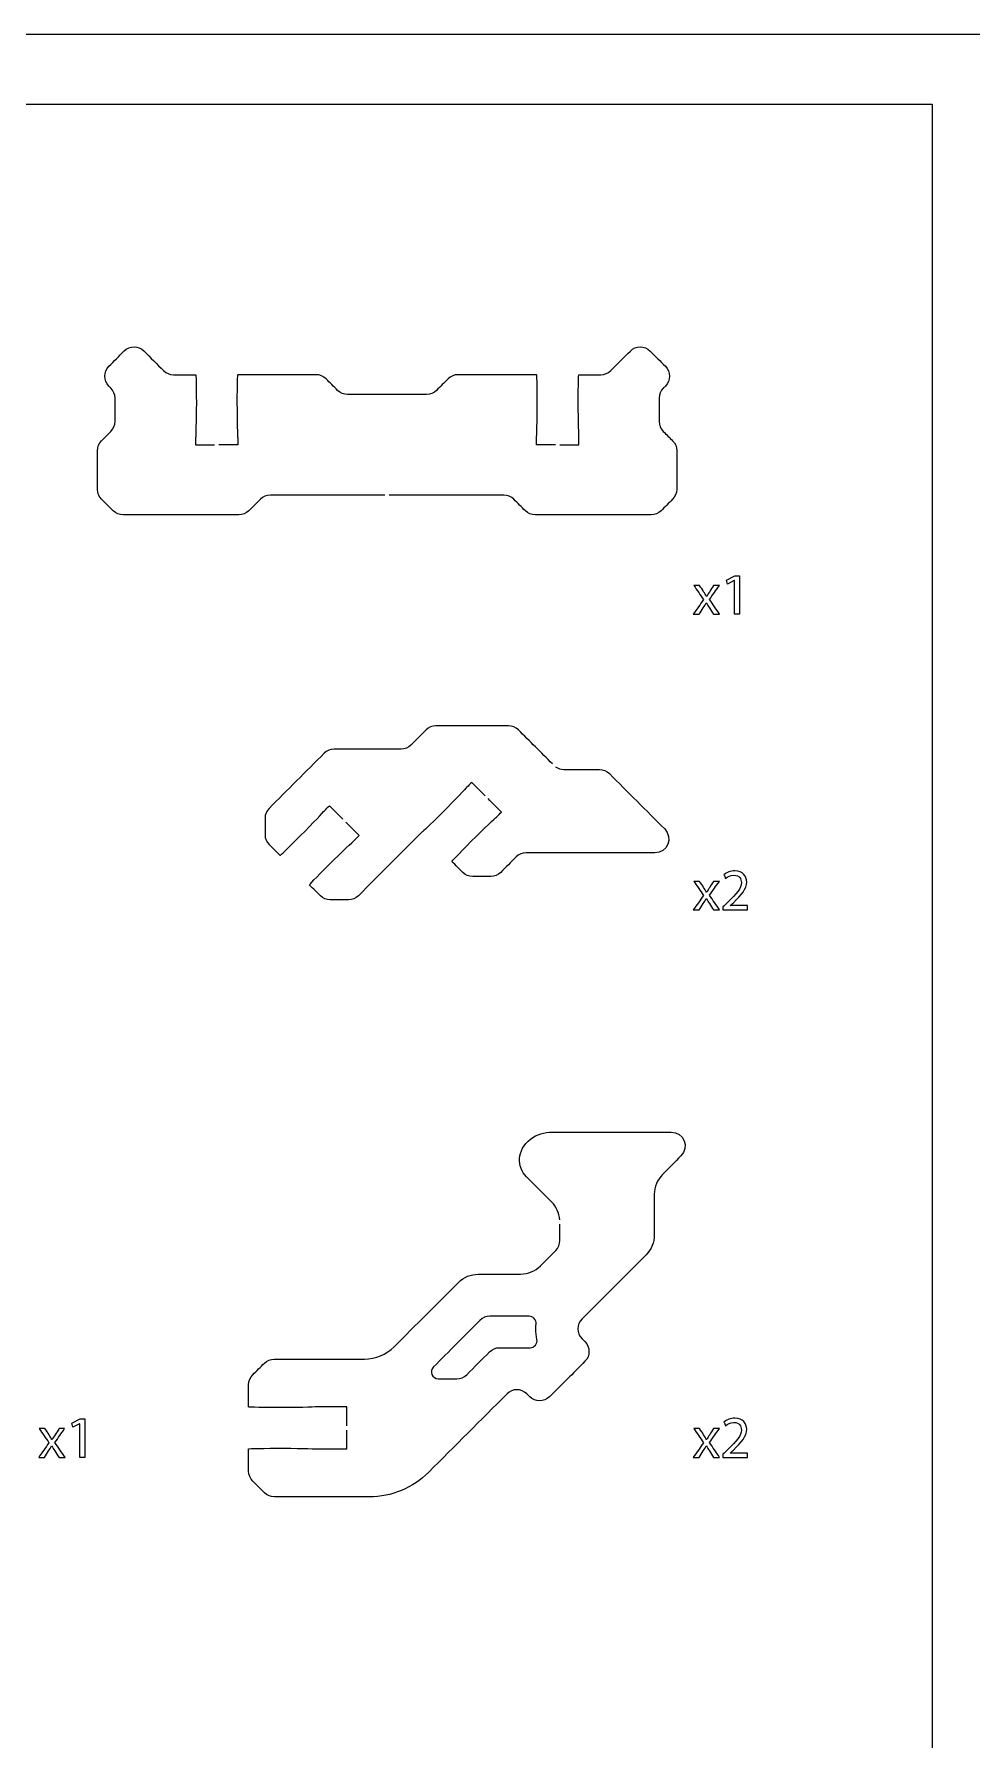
# Model space of a CAD drawing. Extents: x 0 to 395, y 205 to 450.
# Drawn here: x 208.2 to 275.1, y 328.3 to 450 of the extents above; entities that cross this region are included whole.
import ezdxf

# ---------------------------------------------------------------- set-up
doc = ezdxf.new("R2010")
doc.units = 0
doc.header["$MEASUREMENT"] = 0
doc.layers.add('DEFAULT', color=18, linetype='CONTINUOUS')

msp = doc.modelspace()

# ---------------------------------------------------------------- linework, layer by layer
at = {"layer": 'DEFAULT', "color": 18}
for points in [[(395, 205), (0, 205), (0, 450), (395, 450)], [(272.24, 210), (125.56, 210), (125.56, 445), (272.24, 445)], [(258.13, 411.02), (258.12, 411.02), (257.64, 410.77), (257.57, 411.05), (258.17, 411.37), (258.49, 411.37), (258.49, 408.62), (258.13, 408.62)], [(211.42, 350.89), (211.41, 350.89), (210.93, 350.64), (210.86, 350.92), (211.46, 351.24), (211.78, 351.24), (211.78, 348.49), (211.42, 348.49)]]:
    msp.add_lwpolyline(points, close=True, dxfattribs=at)
at = {"layer": 'DEFAULT', "color": 1}
for points, knots in [([(233.2, 417.12), (230.48, 417.12), (227.75, 417.12), (225.02, 417.12), (224.75, 417.12), (224.5, 417.01), (224.31, 416.82), (224.03, 416.55), (223.76, 416.27), (223.48, 416), (223.29, 415.81), (223.04, 415.71), (222.78, 415.71), (220.02, 415.71), (217.27, 415.71), (214.52, 415.71), (214.25, 415.71), (214, 415.81), (213.81, 416), (213.53, 416.27), (213.26, 416.55), (212.98, 416.82), (212.79, 417.01), (212.69, 417.27), (212.69, 417.53), (212.69, 418.45), (212.69, 419.37), (212.69, 420.29), (212.69, 420.56), (212.79, 420.81), (212.98, 421), (213.2, 421.22), (213.42, 421.44), (213.64, 421.66), (213.83, 421.85), (213.94, 422.1), (213.94, 422.37), (213.94, 422.92), (213.94, 423.48), (213.94, 424.04), (213.94, 424.31), (213.83, 424.56), (213.64, 424.75), (213.59, 424.8), (213.55, 424.84), (213.5, 424.89), (213.11, 425.28), (213.11, 425.92), (213.5, 426.31), (213.86, 426.67), (214.22, 427.03), (214.58, 427.4), (214.98, 427.79), (215.61, 427.79), (216, 427.4), (216.46, 426.93), (216.93, 426.47), (217.4, 426), (217.59, 425.81), (217.84, 425.71), (218.1, 425.71), (218.63, 425.71), (219.16, 425.71), (219.69, 425.71), (219.72, 425.71), (219.74, 425.09), (219.74, 423.7), (219.74, 422.32), (219.69, 421.33), (219.69, 421.2), (219.69, 421.04), (219.69, 420.87), (219.69, 420.71), (220.14, 420.71), (220.59, 420.71), (221.04, 420.71)], [0, 0, 0, 0, 23.2, 23.2, 23.2, 24.2, 24.2, 24.2, 27.516338, 27.516338, 27.516338, 28.516338, 28.516338, 28.516338, 51.926338, 51.926338, 51.926338, 52.926338, 52.926338, 52.926338, 56.235598, 56.235598, 56.235598, 57.235598, 57.235598, 57.235598, 65.055598, 65.055598, 65.055598, 66.055598, 66.055598, 66.055598, 68.71432, 68.71432, 68.71432, 69.71432, 69.71432, 69.71432, 74.45432, 74.45432, 74.45432, 75.45432, 75.45432, 75.45432, 76.034147, 76.034147, 76.034147, 77.034147, 77.034147, 77.034147, 81.397002, 81.397002, 81.397002, 82.397002, 82.397002, 82.397002, 87.997287, 87.997287, 87.997287, 88.997287, 88.997287, 88.997287, 93.487287, 93.487287, 93.487287, 94.487287, 94.487287, 94.487287, 95.487287, 95.487287, 95.487287, 96.897287, 96.897287, 96.897287, 100.727287, 100.727287, 100.727287, 100.727287]), ([(245.67, 420.71), (246.12, 420.71), (246.58, 420.71), (247.04, 420.71), (247.04, 420.87), (247.04, 421.04), (247.04, 421.2), (247.04, 421.33), (246.99, 422.32), (246.99, 423.7), (246.99, 425.09), (247.01, 425.71), (247.04, 425.71), (247.56, 425.71), (248.08, 425.71), (248.61, 425.71), (248.87, 425.71), (249.12, 425.81), (249.31, 426), (249.78, 426.46), (250.24, 426.93), (250.71, 427.39), (251.1, 427.79), (251.73, 427.79), (252.12, 427.39), (252.49, 427.03), (252.85, 426.67), (253.21, 426.31), (253.6, 425.92), (253.6, 425.28), (253.21, 424.89), (253.16, 424.84), (253.11, 424.8), (253.06, 424.75), (252.87, 424.56), (252.77, 424.31), (252.77, 424.04), (252.77, 423.48), (252.77, 422.93), (252.77, 422.37), (252.77, 422.11), (252.87, 421.85), (253.06, 421.66), (253.28, 421.44), (253.5, 421.22), (253.72, 421), (253.92, 420.81), (254.02, 420.56), (254.02, 420.29), (254.02, 419.37), (254.02, 418.45), (254.02, 417.53), (254.02, 417.27), (253.91, 417.01), (253.72, 416.82), (253.45, 416.55), (253.17, 416.27), (252.9, 416), (252.71, 415.81), (252.45, 415.71), (252.19, 415.71), (249.44, 415.71), (246.68, 415.71), (243.93, 415.71), (243.67, 415.71), (243.41, 415.81), (243.22, 416), (242.95, 416.27), (242.67, 416.55), (242.39, 416.82), (242.21, 417.01), (241.95, 417.12), (241.69, 417.12), (238.96, 417.12), (236.23, 417.12), (233.5, 417.12)], [0, 0, 0, 0, 3.88, 3.88, 3.88, 5.29, 5.29, 5.29, 6.29, 6.29, 6.29, 7.29, 7.29, 7.29, 11.74, 11.74, 11.74, 12.74, 12.74, 12.74, 18.333219, 18.333219, 18.333219, 19.333219, 19.333219, 19.333219, 23.681932, 23.681932, 23.681932, 24.681932, 24.681932, 24.681932, 25.261759, 25.261759, 25.261759, 26.261759, 26.261759, 26.261759, 30.991759, 30.991759, 30.991759, 31.991759, 31.991759, 31.991759, 34.664623, 34.664623, 34.664623, 35.664623, 35.664623, 35.664623, 43.484623, 43.484623, 43.484623, 44.484623, 44.484623, 44.484623, 47.800961, 47.800961, 47.800961, 48.800961, 48.800961, 48.800961, 72.210961, 72.210961, 72.210961, 73.210961, 73.210961, 73.210961, 76.527299, 76.527299, 76.527299, 77.527299, 77.527299, 77.527299, 100.727299, 100.727299, 100.727299, 100.727299]), ([(245.37, 420.71), (244.92, 420.71), (244.47, 420.71), (244.02, 420.71), (244.02, 420.87), (244.02, 421.04), (244.02, 421.2), (244.02, 421.33), (244.07, 422.32), (244.07, 423.7), (244.07, 425.09), (244.04, 425.71), (244.02, 425.71), (242.15, 425.71), (240.28, 425.71), (238.41, 425.71), (238.15, 425.71), (237.9, 425.6), (237.71, 425.41), (237.43, 425.14), (237.15, 424.86), (236.88, 424.59), (236.69, 424.4), (236.44, 424.29), (236.17, 424.29), (234.29, 424.29), (232.41, 424.29), (230.53, 424.29), (230.27, 424.29), (230.01, 424.4), (229.82, 424.59), (229.55, 424.86), (229.27, 425.14), (229, 425.41), (228.81, 425.6), (228.56, 425.71), (228.29, 425.71), (226.42, 425.71), (224.56, 425.71), (222.69, 425.71), (222.66, 425.71), (222.64, 425.09), (222.64, 423.7), (222.64, 422.32), (222.69, 421.33), (222.69, 421.2), (222.69, 421.04), (222.69, 420.87), (222.69, 420.71), (222.24, 420.71), (221.79, 420.71), (221.34, 420.71)], [0, 0, 0, 0, 3.83, 3.83, 3.83, 5.24, 5.24, 5.24, 6.24, 6.24, 6.24, 7.24, 7.24, 7.24, 23.12, 23.12, 23.12, 24.12, 24.12, 24.12, 27.436338, 27.436338, 27.436338, 28.436338, 28.436338, 28.436338, 44.426338, 44.426338, 44.426338, 45.426338, 45.426338, 45.426338, 48.742677, 48.742677, 48.742677, 49.742677, 49.742677, 49.742677, 65.632677, 65.632677, 65.632677, 66.632677, 66.632677, 66.632677, 67.632677, 67.632677, 67.632677, 69.042677, 69.042677, 69.042677, 72.862677, 72.862677, 72.862677, 72.862677]), ([(245.15, 397.95), (244.34, 398.76), (243.53, 399.57), (242.72, 400.38), (242.54, 400.56), (242.28, 400.67), (242.02, 400.67), (240.29, 400.67), (238.57, 400.67), (236.84, 400.67), (236.58, 400.67), (236.32, 400.56), (236.14, 400.38), (235.78, 400.02), (235.42, 399.66), (235.05, 399.29), (234.87, 399.11), (234.61, 399), (234.35, 399), (232.75, 399), (231.16, 399), (229.57, 399), (229.3, 399), (229.05, 398.9), (228.86, 398.71), (227.55, 397.4), (226.24, 396.09), (224.93, 394.78), (224.75, 394.6), (224.64, 394.34), (224.64, 394.07), (224.64, 393.68), (224.64, 393.29), (224.64, 392.9), (224.64, 392.64), (224.75, 392.38), (224.93, 392.2), (225.19, 391.94), (225.45, 391.68), (225.7, 391.43), (225.74, 391.43), (226.2, 391.85), (227.15, 392.81), (228.13, 393.78), (228.8, 394.52), (228.88, 394.61), (229, 394.73), (229.12, 394.85), (229.24, 394.97), (229.56, 394.65), (229.87, 394.33), (230.19, 394.01)], [0, 0, 0, 0, 9.729789, 9.729789, 9.729789, 10.729789, 10.729789, 10.729789, 25.399789, 25.399789, 25.399789, 26.399789, 26.399789, 26.399789, 30.741425, 30.741425, 30.741425, 31.741425, 31.741425, 31.741425, 45.281425, 45.281425, 45.281425, 46.281425, 46.281425, 46.281425, 62.021622, 62.021622, 62.021622, 63.021622, 63.021622, 63.021622, 66.341622, 66.341622, 66.341622, 67.341622, 67.341622, 67.341622, 70.424607, 70.424607, 70.424607, 71.424607, 71.424607, 71.424607, 72.424607, 72.424607, 72.424607, 73.838821, 73.838821, 73.838821, 77.67134, 77.67134, 77.67134, 77.67134]), ([(240.35, 395.68), (240.03, 396), (239.71, 396.32), (239.39, 396.63), (239.28, 396.52), (239.16, 396.4), (239.04, 396.28), (238.95, 396.19), (238.29, 395.46), (237.31, 394.48), (236.33, 393.5), (235.91, 393.15), (235.86, 393.1), (234.34, 391.58), (232.82, 390.06), (231.3, 388.54), (231.11, 388.36), (230.86, 388.25), (230.6, 388.25), (230.16, 388.25), (229.73, 388.25), (229.3, 388.25), (229.03, 388.25), (228.78, 388.35), (228.59, 388.54), (228.34, 388.79), (228.08, 389.05), (227.82, 389.31), (227.8, 389.33), (228.22, 389.78), (229.2, 390.76), (230.18, 391.73), (230.92, 392.4), (231.01, 392.49), (231.12, 392.61), (231.24, 392.72), (231.36, 392.84), (231.04, 393.16), (230.72, 393.48), (230.4, 393.79)], [0, 0, 0, 0, 3.825454, 3.825454, 3.825454, 5.239668, 5.239668, 5.239668, 6.239668, 6.239668, 6.239668, 7.239668, 7.239668, 7.239668, 25.511307, 25.511307, 25.511307, 26.511307, 26.511307, 26.511307, 30.181307, 30.181307, 30.181307, 31.181307, 31.181307, 31.181307, 34.264293, 34.264293, 34.264293, 35.264293, 35.264293, 35.264293, 36.264293, 36.264293, 36.264293, 37.671453, 37.671453, 37.671453, 41.489829, 41.489829, 41.489829, 41.489829]), ([(245.37, 397.75), (245.54, 397.62), (245.75, 397.55), (245.97, 397.55), (246.81, 397.55), (247.66, 397.55), (248.51, 397.55), (248.77, 397.55), (249.02, 397.45), (249.21, 397.26), (250.53, 395.94), (251.84, 394.63), (253.16, 393.31), (253.79, 392.68), (253.35, 391.6), (252.45, 391.6), (249.39, 391.6), (246.33, 391.6), (243.27, 391.6), (243, 391.6), (242.75, 391.5), (242.56, 391.31), (242.19, 390.94), (241.82, 390.58), (241.46, 390.21), (241.27, 390.02), (241.02, 389.92), (240.75, 389.92), (240.32, 389.92), (239.89, 389.92), (239.46, 389.92), (239.19, 389.92), (238.94, 390.02), (238.75, 390.21), (238.49, 390.47), (238.24, 390.72), (237.98, 390.98), (237.96, 391), (238.38, 391.45), (239.36, 392.43), (240.34, 393.41), (241.07, 394.07), (241.16, 394.16), (241.28, 394.28), (241.4, 394.4), (241.51, 394.51), (241.2, 394.83), (240.88, 395.15), (240.56, 395.47)], [0, 0, 0, 0, 1, 1, 1, 8.2, 8.2, 8.2, 9.2, 9.2, 9.2, 25.02505, 25.02505, 25.02505, 26.02505, 26.02505, 26.02505, 52.06505, 52.06505, 52.06505, 53.06505, 53.06505, 53.06505, 57.477396, 57.477396, 57.477396, 58.477396, 58.477396, 58.477396, 62.147396, 62.147396, 62.147396, 63.147396, 63.147396, 63.147396, 66.230382, 66.230382, 66.230382, 67.230382, 67.230382, 67.230382, 68.230382, 68.230382, 68.230382, 69.644595, 69.644595, 69.644595, 73.462972, 73.462972, 73.462972, 73.462972]), ([(245.67, 365.43), (245.64, 365.91), (245.43, 366.36), (245.1, 366.69), (244.5, 367.3), (243.9, 367.9), (243.3, 368.5), (242.61, 369.19), (242.57, 370.4), (243.59, 371.19), (244.03, 371.53), (244.58, 371.69), (245.14, 371.69), (247.97, 371.69), (250.79, 371.69), (253.62, 371.69), (254.51, 371.69), (254.96, 370.62), (254.32, 369.99), (253.88, 369.55), (253.45, 369.11), (253.01, 368.67), (252.63, 368.29), (252.42, 367.78), (252.42, 367.25), (252.42, 366.29), (252.42, 365.32), (252.42, 364.36), (252.42, 363.83), (252.21, 363.32), (251.83, 362.94), (250.31, 361.42), (248.78, 359.89), (247.26, 358.37), (246.87, 357.98), (246.87, 357.34), (247.26, 356.95), (247.33, 356.89), (247.4, 356.82), (247.47, 356.75), (247.85, 356.36), (247.86, 355.73), (247.47, 355.34), (246.63, 354.49), (245.79, 353.65), (244.94, 352.81), (244.55, 352.42), (243.92, 352.42), (243.53, 352.81), (243.46, 352.88), (243.39, 352.95), (243.32, 353.02), (242.93, 353.41), (242.29, 353.41), (241.91, 353.02), (240.04, 351.15), (238.18, 349.29), (236.32, 347.43), (235.19, 346.3), (233.67, 345.67), (232.08, 345.67), (229.82, 345.67), (227.56, 345.67), (225.31, 345.68), (225.04, 345.68), (224.79, 345.78), (224.6, 345.97), (224.32, 346.24), (224.05, 346.52), (223.77, 346.79), (223.58, 346.98), (223.47, 347.24), (223.47, 347.5), (223.47, 348.03), (223.47, 348.56), (223.47, 349.09), (223.47, 349.12), (224.59, 349.14), (225.98, 349.14), (227.36, 349.14), (228.35, 349.09), (228.48, 349.09), (229.14, 349.09), (229.81, 349.09), (230.48, 349.09), (230.48, 349.54), (230.48, 349.99), (230.48, 350.44)], [0, 0, 0, 0, 1, 1, 1, 8.219564, 8.219564, 8.219564, 9.219564, 9.219564, 9.219564, 10.219564, 10.219564, 10.219564, 34.249564, 34.249564, 34.249564, 35.249564, 35.249564, 35.249564, 40.538722, 40.538722, 40.538722, 41.538722, 41.538722, 41.538722, 49.738722, 49.738722, 49.738722, 50.738722, 50.738722, 50.738722, 69.081072, 69.081072, 69.081072, 70.081072, 70.081072, 70.081072, 70.908417, 70.908417, 70.908417, 71.908417, 71.908417, 71.908417, 82.027118, 82.027118, 82.027118, 83.027118, 83.027118, 83.027118, 83.868605, 83.868605, 83.868605, 84.868605, 84.868605, 84.868605, 107.269748, 107.269748, 107.269748, 108.269748, 108.269748, 108.269748, 127.46975, 127.46975, 127.46975, 128.46975, 128.46975, 128.46975, 131.771946, 131.771946, 131.771946, 132.771946, 132.771946, 132.771946, 137.261946, 137.261946, 137.261946, 138.261946, 138.261946, 138.261946, 139.261946, 139.261946, 139.261946, 144.931946, 144.931946, 144.931946, 148.761946, 148.761946, 148.761946, 148.761946]), ([(230.48, 350.74), (230.48, 351.19), (230.48, 351.64), (230.48, 352.09), (229.81, 352.09), (229.14, 352.09), (228.48, 352.09), (228.35, 352.09), (227.36, 352.04), (225.98, 352.04), (224.59, 352.04), (223.47, 352.06), (223.47, 352.09), (223.47, 352.62), (223.47, 353.14), (223.47, 353.67), (223.47, 353.94), (223.58, 354.19), (223.77, 354.38), (224.04, 354.66), (224.32, 354.93), (224.6, 355.21), (224.78, 355.4), (225.04, 355.5), (225.3, 355.5), (227.45, 355.5), (229.59, 355.5), (231.74, 355.5), (232.53, 355.5), (233.3, 355.82), (233.86, 356.38), (235.39, 357.91), (236.92, 359.44), (238.45, 360.97), (238.82, 361.35), (239.33, 361.55), (239.86, 361.55), (240.87, 361.56), (241.87, 361.56), (242.88, 361.56), (243.41, 361.56), (243.91, 361.77), (244.29, 362.14), (244.66, 362.51), (245.02, 362.88), (245.39, 363.24), (245.58, 363.43), (245.68, 363.69), (245.68, 363.95), (245.68, 364.35), (245.68, 364.74), (245.68, 365.13)], [0, 0, 0, 0, 3.82, 3.82, 3.82, 9.49, 9.49, 9.49, 10.49, 10.49, 10.49, 11.49, 11.49, 11.49, 15.99, 15.99, 15.99, 16.99, 16.99, 16.99, 20.32048, 20.32048, 20.32048, 21.32048, 21.32048, 21.32048, 39.56048, 39.56048, 39.56048, 40.56048, 40.56048, 40.56048, 58.959399, 58.959399, 58.959399, 59.959399, 59.959399, 59.959399, 68.509405, 68.509405, 68.509405, 69.509405, 69.509405, 69.509405, 73.921751, 73.921751, 73.921751, 74.921751, 74.921751, 74.921751, 78.261751, 78.261751, 78.261751, 78.261751]), ([(243.55, 356.31), (242.82, 356.31), (242.1, 356.31), (241.37, 356.31), (241.11, 356.31), (240.85, 356.2), (240.67, 356.02), (240.12, 355.47), (239.57, 354.93), (239.03, 354.38), (238.84, 354.19), (238.58, 354.09), (238.32, 354.09), (237.88, 354.09), (237.45, 354.09), (237.01, 354.09), (236.57, 354.09), (236.34, 354.63), (236.66, 354.94), (237.77, 356.05), (238.87, 357.16), (239.98, 358.26), (240.17, 358.45), (240.42, 358.56), (240.69, 358.56), (241.62, 358.56), (242.55, 358.56), (243.48, 358.56), (243.78, 358.56), (244.01, 358.3), (243.98, 358), (243.97, 357.89), (243.96, 357.77), (243.96, 357.66), (243.96, 357.4), (243.99, 357.15), (244.04, 356.9), (244.1, 356.59), (243.86, 356.31), (243.55, 356.31)], [1, 1, 1, 1, 7.17, 7.17, 7.17, 8.17, 8.17, 8.17, 14.739026, 14.739026, 14.739026, 15.739026, 15.739026, 15.739026, 19.439026, 19.439026, 19.439026, 20.439026, 20.439026, 20.439026, 33.753848, 33.753848, 33.753848, 34.753848, 34.753848, 34.753848, 42.683848, 42.683848, 42.683848, 43.683848, 43.683848, 43.683848, 44.683848, 44.683848, 44.683848, 45.683848, 45.683848, 45.683848, 46.683848, 46.683848, 46.683848, 46.683848])]:
    msp.add_open_spline(points, degree=3, knots=knots, dxfattribs=at)
at = {"layer": 'DEFAULT', "color": 18}
for points, knots in [([(255.65, 410.67), (255.75, 410.52), (255.85, 410.38), (255.94, 410.23), (256.02, 410.11), (256.08, 410.01), (256.15, 409.89), (256.15, 409.89), (256.16, 409.89), (256.16, 409.89), (256.23, 410.02), (256.3, 410.12), (256.37, 410.23), (256.46, 410.38), (256.56, 410.52), (256.65, 410.67), (256.79, 410.67), (256.92, 410.67), (257.06, 410.67), (256.82, 410.34), (256.59, 410.01), (256.36, 409.68), (256.6, 409.33), (256.84, 408.97), (257.08, 408.62), (256.94, 408.62), (256.8, 408.62), (256.65, 408.62), (256.55, 408.77), (256.45, 408.93), (256.35, 409.08), (256.27, 409.2), (256.21, 409.31), (256.13, 409.44), (256.06, 409.31), (255.99, 409.2), (255.91, 409.08), (255.81, 408.93), (255.71, 408.77), (255.61, 408.62), (255.48, 408.62), (255.34, 408.62), (255.2, 408.62), (255.45, 408.97), (255.69, 409.32), (255.93, 409.67), (255.7, 410), (255.47, 410.33), (255.24, 410.67), (255.37, 410.67), (255.51, 410.67), (255.65, 410.67)], [1.176, 1.176, 1.176, 1.176, 2.672308, 2.672308, 2.672308, 3.672308, 3.672308, 3.672308, 3.708308, 3.708308, 3.708308, 4.708308, 4.708308, 4.708308, 6.188538, 6.188538, 6.188538, 7.326538, 7.326538, 7.326538, 10.760447, 10.760447, 10.760447, 14.386123, 14.386123, 14.386123, 15.585123, 15.585123, 15.585123, 17.146138, 17.146138, 17.146138, 18.169138, 18.169138, 18.169138, 19.169138, 19.169138, 19.169138, 20.722556, 20.722556, 20.722556, 21.886556, 21.886556, 21.886556, 25.496184, 25.496184, 25.496184, 28.953882, 28.953882, 28.953882, 30.129882, 30.129882, 30.129882, 30.129882]), ([(255.65, 389.57), (255.75, 389.43), (255.85, 389.28), (255.94, 389.13), (256.02, 389.02), (256.08, 388.91), (256.15, 388.8), (256.15, 388.8), (256.16, 388.8), (256.16, 388.8), (256.23, 388.92), (256.3, 389.03), (256.37, 389.14), (256.46, 389.28), (256.56, 389.43), (256.65, 389.57), (256.79, 389.57), (256.92, 389.57), (257.06, 389.57), (256.82, 389.24), (256.59, 388.91), (256.36, 388.58), (256.6, 388.23), (256.84, 387.88), (257.08, 387.53), (256.94, 387.53), (256.79, 387.53), (256.65, 387.53), (256.55, 387.68), (256.45, 387.83), (256.35, 387.99), (256.27, 388.11), (256.21, 388.22), (256.13, 388.34), (256.06, 388.22), (255.99, 388.11), (255.91, 387.99), (255.81, 387.83), (255.71, 387.68), (255.61, 387.53), (255.48, 387.53), (255.34, 387.53), (255.2, 387.53), (255.45, 387.88), (255.69, 388.22), (255.93, 388.57), (255.7, 388.91), (255.47, 389.24), (255.24, 389.57), (255.37, 389.57), (255.51, 389.57), (255.65, 389.57)], [0, 0, 0, 0, 1.496308, 1.496308, 1.496308, 2.496308, 2.496308, 2.496308, 2.532308, 2.532308, 2.532308, 3.532308, 3.532308, 3.532308, 5.012538, 5.012538, 5.012538, 6.150538, 6.150538, 6.150538, 9.584447, 9.584447, 9.584447, 13.210123, 13.210123, 13.210123, 14.409123, 14.409123, 14.409123, 15.970138, 15.970138, 15.970138, 16.993138, 16.993138, 16.993138, 17.993138, 17.993138, 17.993138, 19.546556, 19.546556, 19.546556, 20.710556, 20.710556, 20.710556, 24.320184, 24.320184, 24.320184, 27.777882, 27.777882, 27.777882, 28.953882, 28.953882, 28.953882, 28.953882]), ([(257.32, 387.53), (257.32, 387.6), (257.32, 387.68), (257.32, 387.76), (257.42, 387.85), (257.51, 387.94), (257.61, 388.04), (258.31, 388.71), (258.63, 389.06), (258.63, 389.48), (258.63, 389.76), (258.5, 390.01), (258.09, 390.01), (257.84, 390.01), (257.63, 389.89), (257.51, 389.78), (257.47, 389.87), (257.43, 389.96), (257.39, 390.04), (257.58, 390.21), (257.85, 390.32), (258.17, 390.32), (258.76, 390.32), (259.01, 389.92), (259.01, 389.52), (259.01, 389.02), (258.64, 388.61), (258.06, 388.05), (257.99, 387.98), (257.91, 387.91), (257.84, 387.84), (258.25, 387.84), (258.66, 387.84), (259.07, 387.84), (259.07, 387.73), (259.07, 387.63), (259.07, 387.53), (258.49, 387.53), (257.9, 387.53), (257.32, 387.53)], [4.977, 4.977, 4.977, 4.977, 5.624, 5.624, 5.624, 6.777406, 6.777406, 6.777406, 7.777406, 7.777406, 7.777406, 8.777406, 8.777406, 8.777406, 9.777406, 9.777406, 9.777406, 10.592847, 10.592847, 10.592847, 11.592847, 11.592847, 11.592847, 12.592847, 12.592847, 12.592847, 13.592847, 13.592847, 13.592847, 14.465733, 14.465733, 14.465733, 17.967733, 17.967733, 17.967733, 18.843733, 18.843733, 18.843733, 23.820733, 23.820733, 23.820733, 23.820733]), ([(208.94, 350.54), (209.04, 350.39), (209.13, 350.24), (209.23, 350.1), (209.31, 349.98), (209.37, 349.88), (209.44, 349.76), (209.44, 349.76), (209.45, 349.76), (209.45, 349.76), (209.52, 349.89), (209.59, 349.99), (209.66, 350.1), (209.75, 350.25), (209.85, 350.39), (209.94, 350.54), (210.08, 350.54), (210.21, 350.54), (210.34, 350.54), (210.11, 350.21), (209.88, 349.88), (209.65, 349.55), (209.89, 349.2), (210.13, 348.84), (210.37, 348.49), (210.23, 348.49), (210.08, 348.49), (209.94, 348.49), (209.84, 348.64), (209.74, 348.8), (209.64, 348.95), (209.56, 349.07), (209.49, 349.18), (209.41, 349.31), (209.35, 349.18), (209.27, 349.07), (209.2, 348.95), (209.1, 348.8), (209, 348.64), (208.9, 348.49), (208.77, 348.49), (208.63, 348.49), (208.49, 348.49), (208.73, 348.84), (208.98, 349.19), (209.22, 349.53), (208.99, 349.87), (208.76, 350.2), (208.53, 350.54), (208.66, 350.54), (208.8, 350.54), (208.94, 350.54)], [1.176, 1.176, 1.176, 1.176, 2.673142, 2.673142, 2.673142, 3.673142, 3.673142, 3.673142, 3.709142, 3.709142, 3.709142, 4.709142, 4.709142, 4.709142, 6.190206, 6.190206, 6.190206, 7.328206, 7.328206, 7.328206, 10.762115, 10.762115, 10.762115, 14.387791, 14.387791, 14.387791, 15.586791, 15.586791, 15.586791, 17.146968, 17.146968, 17.146968, 18.169968, 18.169968, 18.169968, 19.169968, 19.169968, 19.169968, 20.722545, 20.722545, 20.722545, 21.886545, 21.886545, 21.886545, 25.495352, 25.495352, 25.495352, 28.953872, 28.953872, 28.953872, 30.129872, 30.129872, 30.129872, 30.129872]), ([(255.65, 350.54), (255.75, 350.39), (255.85, 350.24), (255.94, 350.1), (256.02, 349.98), (256.08, 349.88), (256.15, 349.76), (256.15, 349.76), (256.16, 349.76), (256.16, 349.76), (256.23, 349.89), (256.3, 349.99), (256.37, 350.1), (256.46, 350.25), (256.56, 350.39), (256.65, 350.54), (256.79, 350.54), (256.92, 350.54), (257.06, 350.54), (256.82, 350.21), (256.59, 349.88), (256.36, 349.55), (256.6, 349.19), (256.84, 348.84), (257.08, 348.49), (256.94, 348.49), (256.8, 348.49), (256.65, 348.49), (256.55, 348.64), (256.45, 348.8), (256.35, 348.95), (256.27, 349.07), (256.21, 349.18), (256.13, 349.31), (256.06, 349.18), (255.99, 349.07), (255.91, 348.95), (255.81, 348.8), (255.71, 348.64), (255.61, 348.49), (255.48, 348.49), (255.34, 348.49), (255.2, 348.49), (255.45, 348.84), (255.69, 349.19), (255.93, 349.53), (255.7, 349.87), (255.47, 350.2), (255.24, 350.54), (255.37, 350.54), (255.51, 350.54), (255.65, 350.54)], [0, 0, 0, 0, 1.496308, 1.496308, 1.496308, 2.496308, 2.496308, 2.496308, 2.532308, 2.532308, 2.532308, 3.532308, 3.532308, 3.532308, 5.012538, 5.012538, 5.012538, 6.150538, 6.150538, 6.150538, 9.584447, 9.584447, 9.584447, 13.210123, 13.210123, 13.210123, 14.409123, 14.409123, 14.409123, 15.970138, 15.970138, 15.970138, 16.993138, 16.993138, 16.993138, 17.993138, 17.993138, 17.993138, 19.546556, 19.546556, 19.546556, 20.710556, 20.710556, 20.710556, 24.320184, 24.320184, 24.320184, 27.777882, 27.777882, 27.777882, 28.953882, 28.953882, 28.953882, 28.953882]), ([(257.32, 348.49), (257.32, 348.57), (257.32, 348.64), (257.32, 348.72), (257.42, 348.81), (257.51, 348.91), (257.61, 349), (258.31, 349.67), (258.63, 350.03), (258.63, 350.44), (258.63, 350.72), (258.5, 350.98), (258.09, 350.98), (257.84, 350.98), (257.63, 350.85), (257.51, 350.75), (257.47, 350.83), (257.43, 350.92), (257.39, 351.01), (257.58, 351.17), (257.85, 351.29), (258.17, 351.29), (258.76, 351.29), (259.01, 350.88), (259.01, 350.49), (259.01, 349.98), (258.64, 349.57), (258.06, 349.01), (257.99, 348.94), (257.91, 348.87), (257.84, 348.8), (258.25, 348.8), (258.66, 348.8), (259.08, 348.8), (259.08, 348.7), (259.08, 348.59), (259.08, 348.49), (258.49, 348.49), (257.9, 348.49), (257.32, 348.49)], [4.977, 4.977, 4.977, 4.977, 5.625, 5.625, 5.625, 6.777709, 6.777709, 6.777709, 7.777709, 7.777709, 7.777709, 8.777709, 8.777709, 8.777709, 9.777709, 9.777709, 9.777709, 10.593151, 10.593151, 10.593151, 11.593151, 11.593151, 11.593151, 12.593151, 12.593151, 12.593151, 13.593151, 13.593151, 13.593151, 14.466036, 14.466036, 14.466036, 17.968036, 17.968036, 17.968036, 18.844036, 18.844036, 18.844036, 23.821036, 23.821036, 23.821036, 23.821036])]:
    msp.add_open_spline(points, degree=3, knots=knots, dxfattribs=at)

doc.saveas('drawing.dxf')
